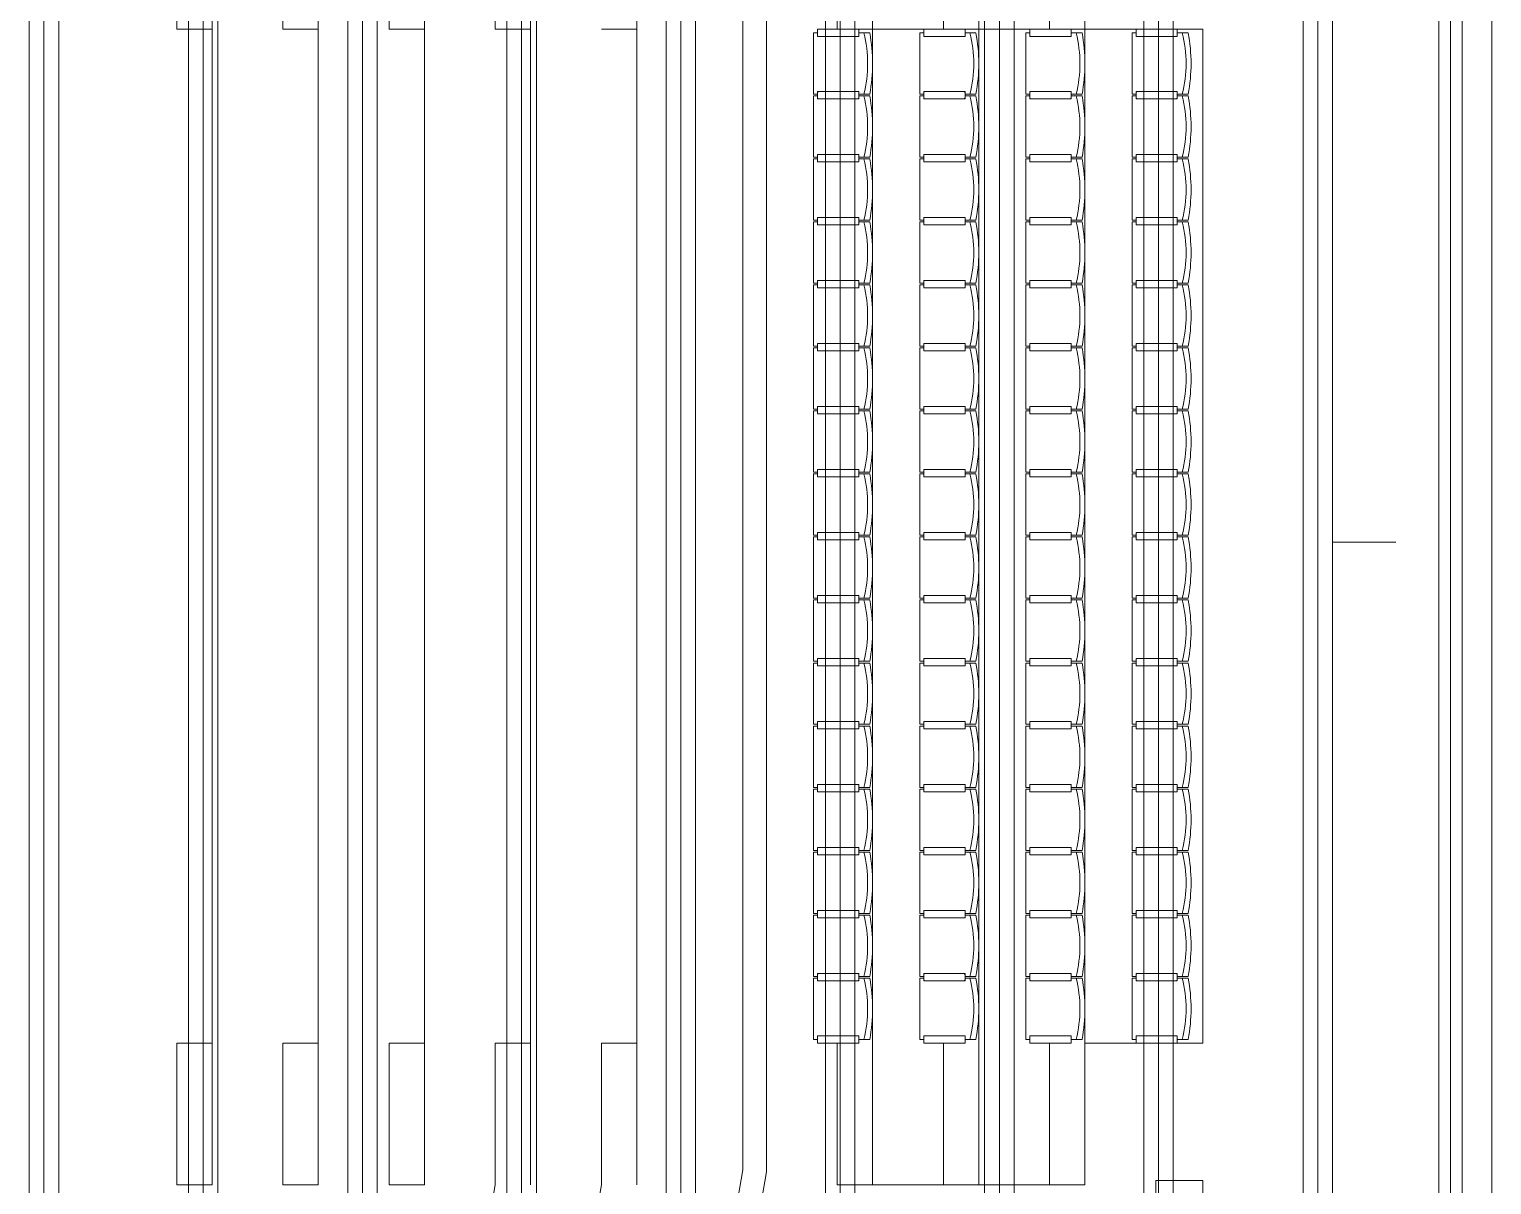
# Model space of a CAD drawing. Header units: millimetres. Extents: x 53635 to 142317, y 101101 to 147193.
# Drawn here: x 85865 to 98265, y 108247 to 118045 of the extents above; entities that cross this region are included whole.
import ezdxf

# ---------------------------------------------------------------- set-up
doc = ezdxf.new("R2010")
doc.units = ezdxf.units.MM
doc.header["$LTSCALE"] = 0.5
doc.header["$MEASUREMENT"] = 0
doc.layers.add('betonfin', color=1, linetype='Continuous', lineweight=0)

msp = doc.modelspace()

# ---------------------------------------------------------------- linework, layer by layer
at = {"layer": 'betonfin'}
for p, q in [((98265.22, 102950.1), (98265.22, 126643.02)), ((98265.22, 102950.1), (98265.22, 126643.02)), ((98015.22, 105350.15), (98015.22, 126243.02)), ((98015.22, 105350.15), (98015.22, 126243.02)), ((97815.22, 105450.15), (97815.22, 123892.99)), ((97915.22, 105350.15), (97915.22, 123992.99)), ((85990.22, 122780.06), (85990.22, 104407.99)), ((87340.22, 122780.06), (87340.22, 104407.99)), ((88690.22, 122780.06), (88690.22, 104407.99)), ((90040.22, 122780.06), (90040.22, 104407.99)), ((91390.22, 122780.06), (91390.22, 104407.99)), ((92740.22, 122780.06), (92740.22, 104407.99)), ((94090.22, 122780.06), (94090.22, 104407.99)), ((95440.22, 122780.06), (95440.22, 104407.99)), ((96790.22, 122780.06), (96790.22, 104407.99)), ((85865.22, 122042.97), (85865.22, 105350.15)), ((86115.22, 122042.97), (86115.22, 105350.15)), ((87215.22, 122042.97), (87215.22, 105350.15)), ((87465.22, 122042.97), (87465.22, 105350.15)), ((88565.22, 122042.97), (88565.22, 105350.15)), ((88815.22, 122042.97), (88815.22, 105350.15)), ((89915.22, 122042.97), (89915.22, 105350.15)), ((90165.22, 122042.97), (90165.22, 105350.15)), ((91265.22, 122042.97), (91265.22, 105350.15)), ((91515.22, 122042.97), (91515.22, 105350.15)), ((92615.22, 122042.97), (92615.22, 105350.15)), ((92865.22, 122042.97), (92865.22, 105350.15)), ((93965.22, 122042.97), (93965.22, 105350.15)), ((94215.22, 122042.97), (94215.22, 105350.15)), ((95315.22, 122042.97), (95315.22, 105350.15)), ((95565.22, 122042.97), (95565.22, 105350.15)), ((96665.22, 122042.97), (96665.22, 105350.15)), ((96915.22, 122042.97), (96915.22, 105350.15)), ((87115.91, 119246.56), (87115.91, 118044.9)), ((87415.91, 119246.56), (87415.91, 108246.56)), ((88015.91, 119246.56), (88015.91, 118044.9)), ((88315.91, 119246.56), (88315.91, 108246.56)), ((88915.91, 119246.56), (88915.91, 118044.9)), ((89215.91, 119246.56), (89215.91, 108246.56)), ((89815.91, 119246.56), (89815.91, 118044.9)), ((90115.91, 119246.56), (90115.91, 108246.56)), ((91015.91, 119246.56), (91015.91, 108246.56)), ((92715.91, 119246.56), (92715.91, 118044.9)), ((93015.91, 119246.56), (93015.91, 108246.56)), ((93615.91, 119246.56), (93615.91, 118044.9)), ((93915.91, 119246.56), (93915.91, 108246.56)), ((94515.91, 119246.56), (94515.91, 118044.9)), ((94815.91, 119246.56), (94815.91, 108246.56)), ((91915.91, 119120.55), (91915.91, 108372.58)), ((92115.91, 119138.04), (92115.91, 108355.08)), ((87115.91, 118044.9), (87415.91, 118044.9)), ((88015.91, 118044.9), (88315.91, 118044.9)), ((88915.91, 118044.9), (89215.91, 118044.9)), ((89815.91, 118044.9), (90115.91, 118044.9)), ((90715.91, 118044.9), (91015.91, 118044.9)), ((92515.91, 117493.7), (92515.91, 118013.7)), ((92515.91, 118013.7), (92549.2, 118013.7)), ((92549.2, 118044.9), (92899.2, 118044.9)), ((92549.2, 117982.5), (92549.2, 118044.9)), ((92899.2, 117982.5), (92549.2, 117982.5)), ((92715.91, 118044.9), (94815.91, 118044.9)), ((92899.2, 118044.9), (92899.2, 117982.5)), ((92899.2, 118013.7), (92991.15, 118013.7)), ((93415.91, 117493.7), (93415.91, 118013.7)), ((93415.91, 118013.7), (93449.2, 118013.7)), ((93449.2, 118044.9), (93799.2, 118044.9)), ((93449.2, 117982.5), (93449.2, 118044.9)), ((93799.2, 117982.5), (93449.2, 117982.5)), ((93799.2, 118044.9), (93799.2, 117982.5)), ((93799.2, 118013.7), (93891.15, 118013.7)), ((94315.91, 117493.7), (94315.91, 118013.7)), ((94315.91, 118013.7), (94349.2, 118013.7)), ((94349.2, 118044.9), (94699.2, 118044.9)), ((94349.2, 117982.5), (94349.2, 118044.9)), ((94699.2, 117982.5), (94349.2, 117982.5)), ((94699.2, 118044.9), (94699.2, 117982.5)), ((94699.2, 118013.7), (94791.15, 118013.7)), ((94815.91, 118044.9), (95815.91, 118044.9)), ((95215.91, 117493.7), (95215.91, 118013.7)), ((95215.91, 118013.7), (95249.2, 118013.7)), ((95249.2, 118044.9), (95599.2, 118044.9)), ((95249.2, 117982.5), (95249.2, 118044.9)), ((95599.2, 117982.5), (95249.2, 117982.5)), ((95599.2, 118044.9), (95599.2, 117982.5)), ((95599.2, 118013.7), (95691.15, 118013.7)), ((95815.91, 118044.9), (95815.91, 109448.22)), ((92549.2, 117493.7), (92515.91, 117493.7)), ((92515.91, 116959.42), (92515.91, 117479.42)), ((92515.91, 117479.42), (92549.2, 117479.42)), ((92549.2, 117517.76), (92899.2, 117517.76)), ((92549.2, 117455.36), (92549.2, 117517.76)), ((92549.2, 117507.36), (92549.2, 117465.76)), ((92899.2, 117455.36), (92549.2, 117455.36)), ((92889.2, 117517.76), (92559.2, 117517.76)), ((92559.2, 117455.36), (92889.2, 117455.36)), ((92899.2, 117517.76), (92899.2, 117455.36)), ((92899.2, 117465.76), (92899.2, 117507.36)), ((92899.2, 117493.7), (92991.15, 117493.7)), ((92899.2, 117479.42), (92991.15, 117479.42)), ((93449.2, 117493.7), (93415.91, 117493.7)), ((93415.91, 116959.42), (93415.91, 117479.42)), ((93415.91, 117479.42), (93449.2, 117479.42)), ((93449.2, 117517.76), (93799.2, 117517.76)), ((93449.2, 117455.36), (93449.2, 117517.76)), ((93449.2, 117507.36), (93449.2, 117465.76)), ((93799.2, 117455.36), (93449.2, 117455.36)), ((93789.2, 117517.76), (93459.2, 117517.76)), ((93459.2, 117455.36), (93789.2, 117455.36)), ((93799.2, 117517.76), (93799.2, 117455.36)), ((93799.2, 117465.76), (93799.2, 117507.36)), ((93799.2, 117493.7), (93891.15, 117493.7)), ((93799.2, 117479.42), (93891.15, 117479.42)), ((94349.2, 117493.7), (94315.91, 117493.7)), ((94315.91, 116959.42), (94315.91, 117479.42)), ((94315.91, 117479.42), (94349.2, 117479.42)), ((94349.2, 117517.76), (94699.2, 117517.76)), ((94349.2, 117455.36), (94349.2, 117517.76)), ((94349.2, 117507.36), (94349.2, 117465.76)), ((94699.2, 117455.36), (94349.2, 117455.36)), ((94689.2, 117517.76), (94359.2, 117517.76)), ((94359.2, 117455.36), (94689.2, 117455.36)), ((94699.2, 117517.76), (94699.2, 117455.36)), ((94699.2, 117465.76), (94699.2, 117507.36)), ((94699.2, 117493.7), (94791.15, 117493.7)), ((94699.2, 117479.42), (94791.15, 117479.42)), ((95249.2, 117493.7), (95215.91, 117493.7)), ((95215.91, 116959.42), (95215.91, 117479.42)), ((95215.91, 117479.42), (95249.2, 117479.42)), ((95249.2, 117517.76), (95599.2, 117517.76)), ((95249.2, 117455.36), (95249.2, 117517.76)), ((95249.2, 117507.36), (95249.2, 117465.76)), ((95599.2, 117455.36), (95249.2, 117455.36)), ((95589.2, 117517.76), (95259.2, 117517.76)), ((95259.2, 117455.36), (95589.2, 117455.36)), ((95599.2, 117517.76), (95599.2, 117455.36)), ((95599.2, 117465.76), (95599.2, 117507.36)), ((95599.2, 117493.7), (95691.15, 117493.7)), ((95599.2, 117479.42), (95691.15, 117479.42)), ((92549.2, 116959.42), (92515.91, 116959.42)), ((92515.91, 116425.13), (92515.91, 116945.13)), ((92515.91, 116945.13), (92549.2, 116945.13)), ((92549.2, 116983.48), (92899.2, 116983.48)), ((92549.2, 116921.08), (92549.2, 116983.48)), ((92899.2, 116983.48), (92899.2, 116921.08)), ((92899.2, 116959.42), (92991.15, 116959.42)), ((92899.2, 116945.13), (92991.15, 116945.13)), ((93449.2, 116959.42), (93415.91, 116959.42)), ((93415.91, 116425.13), (93415.91, 116945.13)), ((93415.91, 116945.13), (93449.2, 116945.13)), ((93449.2, 116983.48), (93799.2, 116983.48)), ((93449.2, 116921.08), (93449.2, 116983.48)), ((93799.2, 116983.48), (93799.2, 116921.08)), ((93799.2, 116959.42), (93891.15, 116959.42)), ((93799.2, 116945.13), (93891.15, 116945.13)), ((94349.2, 116959.42), (94315.91, 116959.42)), ((94315.91, 116425.13), (94315.91, 116945.13)), ((94315.91, 116945.13), (94349.2, 116945.13)), ((94349.2, 116983.48), (94699.2, 116983.48)), ((94349.2, 116921.08), (94349.2, 116983.48)), ((94699.2, 116983.48), (94699.2, 116921.08)), ((94699.2, 116959.42), (94791.15, 116959.42)), ((94699.2, 116945.13), (94791.15, 116945.13)), ((95249.2, 116959.42), (95215.91, 116959.42)), ((95215.91, 116425.13), (95215.91, 116945.13)), ((95215.91, 116945.13), (95249.2, 116945.13)), ((95249.2, 116983.48), (95599.2, 116983.48)), ((95249.2, 116921.08), (95249.2, 116983.48)), ((95599.2, 116983.48), (95599.2, 116921.08)), ((95599.2, 116959.42), (95691.15, 116959.42)), ((95599.2, 116945.13), (95691.15, 116945.13)), ((92899.2, 116921.08), (92549.2, 116921.08)), ((93799.2, 116921.08), (93449.2, 116921.08)), ((94699.2, 116921.08), (94349.2, 116921.08)), ((95599.2, 116921.08), (95249.2, 116921.08)), ((92549.2, 116449.19), (92899.2, 116449.19)), ((92549.2, 116386.79), (92549.2, 116449.19)), ((92899.2, 116449.19), (92899.2, 116386.79)), ((93449.2, 116449.19), (93799.2, 116449.19)), ((93449.2, 116386.79), (93449.2, 116449.19)), ((93799.2, 116449.19), (93799.2, 116386.79)), ((94349.2, 116449.19), (94699.2, 116449.19)), ((94349.2, 116386.79), (94349.2, 116449.19)), ((94699.2, 116449.19), (94699.2, 116386.79)), ((95249.2, 116449.19), (95599.2, 116449.19)), ((95249.2, 116386.79), (95249.2, 116449.19)), ((95599.2, 116449.19), (95599.2, 116386.79)), ((92549.2, 116425.13), (92515.91, 116425.13)), ((92515.91, 115890.85), (92515.91, 116410.85)), ((92515.91, 116410.85), (92549.2, 116410.85)), ((92899.2, 116386.79), (92549.2, 116386.79)), ((92899.2, 116425.13), (92991.15, 116425.13)), ((92899.2, 116410.85), (92991.15, 116410.85)), ((93449.2, 116425.13), (93415.91, 116425.13)), ((93415.91, 115890.85), (93415.91, 116410.85)), ((93415.91, 116410.85), (93449.2, 116410.85)), ((93799.2, 116386.79), (93449.2, 116386.79)), ((93799.2, 116425.13), (93891.15, 116425.13)), ((93799.2, 116410.85), (93891.15, 116410.85)), ((94349.2, 116425.13), (94315.91, 116425.13)), ((94315.91, 115890.85), (94315.91, 116410.85)), ((94315.91, 116410.85), (94349.2, 116410.85)), ((94699.2, 116386.79), (94349.2, 116386.79)), ((94699.2, 116425.13), (94791.15, 116425.13)), ((94699.2, 116410.85), (94791.15, 116410.85)), ((95249.2, 116425.13), (95215.91, 116425.13)), ((95215.91, 115890.85), (95215.91, 116410.85)), ((95215.91, 116410.85), (95249.2, 116410.85)), ((95599.2, 116386.79), (95249.2, 116386.79)), ((95599.2, 116425.13), (95691.15, 116425.13)), ((95599.2, 116410.85), (95691.15, 116410.85)), ((92549.2, 115890.85), (92515.91, 115890.85)), ((92515.91, 115356.56), (92515.91, 115876.56)), ((92515.91, 115876.56), (92549.2, 115876.56)), ((92549.2, 115914.9), (92899.2, 115914.9)), ((92549.2, 115852.5), (92549.2, 115914.9)), ((92899.2, 115852.5), (92549.2, 115852.5)), ((92899.2, 115914.9), (92899.2, 115852.5)), ((92899.2, 115890.85), (92991.15, 115890.85)), ((92899.2, 115876.56), (92991.15, 115876.56)), ((93449.2, 115890.85), (93415.91, 115890.85)), ((93415.91, 115356.56), (93415.91, 115876.56)), ((93415.91, 115876.56), (93449.2, 115876.56)), ((93449.2, 115914.9), (93799.2, 115914.9)), ((93449.2, 115852.5), (93449.2, 115914.9)), ((93799.2, 115852.5), (93449.2, 115852.5)), ((93799.2, 115914.9), (93799.2, 115852.5)), ((93799.2, 115890.85), (93891.15, 115890.85)), ((93799.2, 115876.56), (93891.15, 115876.56)), ((94349.2, 115890.85), (94315.91, 115890.85)), ((94315.91, 115356.56), (94315.91, 115876.56)), ((94315.91, 115876.56), (94349.2, 115876.56)), ((94349.2, 115914.9), (94699.2, 115914.9)), ((94349.2, 115852.5), (94349.2, 115914.9)), ((94699.2, 115852.5), (94349.2, 115852.5)), ((94699.2, 115914.9), (94699.2, 115852.5)), ((94699.2, 115890.85), (94791.15, 115890.85)), ((94699.2, 115876.56), (94791.15, 115876.56)), ((95249.2, 115890.85), (95215.91, 115890.85)), ((95215.91, 115356.56), (95215.91, 115876.56)), ((95215.91, 115876.56), (95249.2, 115876.56)), ((95249.2, 115914.9), (95599.2, 115914.9)), ((95249.2, 115852.5), (95249.2, 115914.9)), ((95599.2, 115852.5), (95249.2, 115852.5)), ((95599.2, 115914.9), (95599.2, 115852.5)), ((95599.2, 115890.85), (95691.15, 115890.85)), ((95599.2, 115876.56), (95691.15, 115876.56)), ((92549.2, 115356.56), (92515.91, 115356.56)), ((92515.91, 114822.28), (92515.91, 115342.28)), ((92515.91, 115342.28), (92549.2, 115342.28)), ((92549.2, 115380.62), (92899.2, 115380.62)), ((92549.2, 115318.22), (92549.2, 115380.62)), ((92899.2, 115380.62), (92899.2, 115318.22)), ((92899.2, 115356.56), (92991.15, 115356.56)), ((92899.2, 115342.28), (92991.15, 115342.28)), ((93449.2, 115356.56), (93415.91, 115356.56)), ((93415.91, 114822.28), (93415.91, 115342.28)), ((93415.91, 115342.28), (93449.2, 115342.28)), ((93449.2, 115380.62), (93799.2, 115380.62)), ((93449.2, 115318.22), (93449.2, 115380.62)), ((93799.2, 115380.62), (93799.2, 115318.22)), ((93799.2, 115356.56), (93891.15, 115356.56)), ((93799.2, 115342.28), (93891.15, 115342.28)), ((94349.2, 115356.56), (94315.91, 115356.56)), ((94315.91, 114822.28), (94315.91, 115342.28)), ((94315.91, 115342.28), (94349.2, 115342.28)), ((94349.2, 115380.62), (94699.2, 115380.62)), ((94349.2, 115318.22), (94349.2, 115380.62)), ((94699.2, 115380.62), (94699.2, 115318.22)), ((94699.2, 115356.56), (94791.15, 115356.56)), ((94699.2, 115342.28), (94791.15, 115342.28)), ((95249.2, 115356.56), (95215.91, 115356.56)), ((95215.91, 114822.28), (95215.91, 115342.28)), ((95215.91, 115342.28), (95249.2, 115342.28)), ((95249.2, 115380.62), (95599.2, 115380.62)), ((95249.2, 115318.22), (95249.2, 115380.62)), ((95599.2, 115380.62), (95599.2, 115318.22)), ((95599.2, 115356.56), (95691.15, 115356.56)), ((95599.2, 115342.28), (95691.15, 115342.28)), ((92899.2, 115318.22), (92549.2, 115318.22)), ((93799.2, 115318.22), (93449.2, 115318.22)), ((94699.2, 115318.22), (94349.2, 115318.22)), ((95599.2, 115318.22), (95249.2, 115318.22)), ((92549.2, 114846.33), (92899.2, 114846.33)), ((92549.2, 114783.93), (92549.2, 114846.33)), ((92899.2, 114846.33), (92899.2, 114783.93)), ((93449.2, 114846.33), (93799.2, 114846.33)), ((93449.2, 114783.93), (93449.2, 114846.33)), ((93799.2, 114846.33), (93799.2, 114783.93)), ((94349.2, 114846.33), (94699.2, 114846.33)), ((94349.2, 114783.93), (94349.2, 114846.33)), ((94699.2, 114846.33), (94699.2, 114783.93)), ((95249.2, 114846.33), (95599.2, 114846.33)), ((95249.2, 114783.93), (95249.2, 114846.33)), ((95599.2, 114846.33), (95599.2, 114783.93)), ((92549.2, 114822.28), (92515.91, 114822.28)), ((92515.91, 114287.99), (92515.91, 114807.99)), ((92515.91, 114807.99), (92549.2, 114807.99)), ((92899.2, 114783.93), (92549.2, 114783.93)), ((92899.2, 114822.28), (92991.15, 114822.28)), ((92899.2, 114807.99), (92991.15, 114807.99)), ((93449.2, 114822.28), (93415.91, 114822.28)), ((93415.91, 114287.99), (93415.91, 114807.99)), ((93415.91, 114807.99), (93449.2, 114807.99)), ((93799.2, 114783.93), (93449.2, 114783.93)), ((93799.2, 114822.28), (93891.15, 114822.28)), ((93799.2, 114807.99), (93891.15, 114807.99)), ((94349.2, 114822.28), (94315.91, 114822.28)), ((94315.91, 114287.99), (94315.91, 114807.99)), ((94315.91, 114807.99), (94349.2, 114807.99)), ((94699.2, 114783.93), (94349.2, 114783.93)), ((94699.2, 114822.28), (94791.15, 114822.28)), ((94699.2, 114807.99), (94791.15, 114807.99)), ((95249.2, 114822.28), (95215.91, 114822.28)), ((95215.91, 114287.99), (95215.91, 114807.99)), ((95215.91, 114807.99), (95249.2, 114807.99)), ((95599.2, 114783.93), (95249.2, 114783.93)), ((95599.2, 114822.28), (95691.15, 114822.28)), ((95599.2, 114807.99), (95691.15, 114807.99)), ((92549.2, 114287.99), (92515.91, 114287.99)), ((92515.91, 113753.7), (92515.91, 114273.7)), ((92515.91, 114273.7), (92549.2, 114273.7)), ((92549.2, 114312.05), (92899.2, 114312.05)), ((92549.2, 114249.65), (92549.2, 114312.05)), ((92899.2, 114249.65), (92549.2, 114249.65)), ((92899.2, 114312.05), (92899.2, 114249.65)), ((92899.2, 114287.99), (92991.15, 114287.99)), ((92899.2, 114273.7), (92991.15, 114273.7)), ((93449.2, 114287.99), (93415.91, 114287.99)), ((93415.91, 113753.7), (93415.91, 114273.7)), ((93415.91, 114273.7), (93449.2, 114273.7)), ((93449.2, 114312.05), (93799.2, 114312.05)), ((93449.2, 114249.65), (93449.2, 114312.05)), ((93799.2, 114249.65), (93449.2, 114249.65)), ((93799.2, 114312.05), (93799.2, 114249.65)), ((93799.2, 114287.99), (93891.15, 114287.99)), ((93799.2, 114273.7), (93891.15, 114273.7)), ((94349.2, 114287.99), (94315.91, 114287.99)), ((94315.91, 113753.7), (94315.91, 114273.7)), ((94315.91, 114273.7), (94349.2, 114273.7)), ((94349.2, 114312.05), (94699.2, 114312.05)), ((94349.2, 114249.65), (94349.2, 114312.05)), ((94699.2, 114249.65), (94349.2, 114249.65)), ((94699.2, 114312.05), (94699.2, 114249.65)), ((94699.2, 114287.99), (94791.15, 114287.99)), ((94699.2, 114273.7), (94791.15, 114273.7)), ((95249.2, 114287.99), (95215.91, 114287.99)), ((95215.91, 113753.7), (95215.91, 114273.7)), ((95215.91, 114273.7), (95249.2, 114273.7)), ((95249.2, 114312.05), (95599.2, 114312.05)), ((95249.2, 114249.65), (95249.2, 114312.05)), ((95599.2, 114249.65), (95249.2, 114249.65)), ((95599.2, 114312.05), (95599.2, 114249.65)), ((95599.2, 114287.99), (95691.15, 114287.99)), ((95599.2, 114273.7), (95691.15, 114273.7)), ((92549.2, 113753.7), (92515.91, 113753.7)), ((92515.91, 113739.42), (92515.91, 113219.42)), ((92549.2, 113739.42), (92515.91, 113739.42)), ((92899.2, 113777.76), (92549.2, 113777.76)), ((92549.2, 113777.76), (92549.2, 113715.36)), ((92549.2, 113777.76), (92899.2, 113777.76)), ((92549.2, 113715.36), (92549.2, 113777.76)), ((92549.2, 113715.36), (92899.2, 113715.36)), ((92899.2, 113715.36), (92549.2, 113715.36)), ((92899.2, 113715.36), (92899.2, 113777.76)), ((92899.2, 113777.76), (92899.2, 113715.36)), ((92899.2, 113753.7), (92991.15, 113753.7)), ((92899.2, 113739.42), (92991.15, 113739.42)), ((93449.2, 113753.7), (93415.91, 113753.7)), ((93415.91, 113739.42), (93415.91, 113219.42)), ((93449.2, 113739.42), (93415.91, 113739.42)), ((93799.2, 113777.76), (93449.2, 113777.76)), ((93449.2, 113777.76), (93449.2, 113715.36)), ((93449.2, 113777.76), (93799.2, 113777.76)), ((93449.2, 113715.36), (93449.2, 113777.76)), ((93449.2, 113715.36), (93799.2, 113715.36)), ((93799.2, 113715.36), (93449.2, 113715.36)), ((93799.2, 113715.36), (93799.2, 113777.76)), ((93799.2, 113777.76), (93799.2, 113715.36)), ((93799.2, 113753.7), (93891.15, 113753.7)), ((93799.2, 113739.42), (93891.15, 113739.42)), ((94349.2, 113753.7), (94315.91, 113753.7)), ((94315.91, 113739.42), (94315.91, 113219.42)), ((94349.2, 113739.42), (94315.91, 113739.42)), ((94699.2, 113777.76), (94349.2, 113777.76)), ((94349.2, 113777.76), (94349.2, 113715.36)), ((94349.2, 113777.76), (94699.2, 113777.76)), ((94349.2, 113715.36), (94349.2, 113777.76)), ((94349.2, 113715.36), (94699.2, 113715.36)), ((94699.2, 113715.36), (94349.2, 113715.36)), ((94699.2, 113715.36), (94699.2, 113777.76)), ((94699.2, 113777.76), (94699.2, 113715.36)), ((94699.2, 113753.7), (94791.15, 113753.7)), ((94699.2, 113739.42), (94791.15, 113739.42)), ((95249.2, 113753.7), (95215.91, 113753.7)), ((95215.91, 113739.42), (95215.91, 113219.42)), ((95249.2, 113739.42), (95215.91, 113739.42)), ((95599.2, 113777.76), (95249.2, 113777.76)), ((95249.2, 113777.76), (95249.2, 113715.36)), ((95249.2, 113777.76), (95599.2, 113777.76)), ((95249.2, 113715.36), (95249.2, 113777.76)), ((95249.2, 113715.36), (95599.2, 113715.36)), ((95599.2, 113715.36), (95249.2, 113715.36)), ((95599.2, 113715.36), (95599.2, 113777.76)), ((95599.2, 113777.76), (95599.2, 113715.36)), ((95599.2, 113753.7), (95691.15, 113753.7)), ((95599.2, 113739.42), (95691.15, 113739.42)), ((96915.22, 113696.56), (97452.41, 113696.56)), ((92515.91, 113219.42), (92549.2, 113219.42)), ((92899.2, 113243.48), (92549.2, 113243.48)), ((92549.2, 113243.48), (92549.2, 113181.08)), ((92899.2, 113181.08), (92899.2, 113243.48)), ((92899.2, 113219.42), (92991.15, 113219.42)), ((93415.91, 113219.42), (93449.2, 113219.42)), ((93799.2, 113243.48), (93449.2, 113243.48)), ((93449.2, 113243.48), (93449.2, 113181.08)), ((93799.2, 113181.08), (93799.2, 113243.48)), ((93799.2, 113219.42), (93891.15, 113219.42)), ((94315.91, 113219.42), (94349.2, 113219.42)), ((94699.2, 113243.48), (94349.2, 113243.48)), ((94349.2, 113243.48), (94349.2, 113181.08)), ((94699.2, 113181.08), (94699.2, 113243.48)), ((94699.2, 113219.42), (94791.15, 113219.42)), ((95215.91, 113219.42), (95249.2, 113219.42)), ((95599.2, 113243.48), (95249.2, 113243.48)), ((95249.2, 113243.48), (95249.2, 113181.08)), ((95599.2, 113181.08), (95599.2, 113243.48)), ((95599.2, 113219.42), (95691.15, 113219.42)), ((92515.91, 113205.13), (92515.91, 112685.13)), ((92549.2, 113205.13), (92515.91, 113205.13)), ((92549.2, 113181.08), (92899.2, 113181.08)), ((92899.2, 113205.13), (92991.15, 113205.13)), ((93415.91, 113205.13), (93415.91, 112685.13)), ((93449.2, 113205.13), (93415.91, 113205.13)), ((93449.2, 113181.08), (93799.2, 113181.08)), ((93799.2, 113205.13), (93891.15, 113205.13)), ((94315.91, 113205.13), (94315.91, 112685.13)), ((94349.2, 113205.13), (94315.91, 113205.13)), ((94349.2, 113181.08), (94699.2, 113181.08)), ((94699.2, 113205.13), (94791.15, 113205.13)), ((95215.91, 113205.13), (95215.91, 112685.13)), ((95249.2, 113205.13), (95215.91, 113205.13)), ((95249.2, 113181.08), (95599.2, 113181.08)), ((95599.2, 113205.13), (95691.15, 113205.13)), ((92515.91, 112685.13), (92549.2, 112685.13)), ((92515.91, 112670.85), (92515.91, 112150.85)), ((92549.2, 112670.85), (92515.91, 112670.85)), ((92899.2, 112709.19), (92549.2, 112709.19)), ((92549.2, 112709.19), (92549.2, 112646.79)), ((92549.2, 112646.79), (92899.2, 112646.79)), ((92899.2, 112646.79), (92899.2, 112709.19)), ((92899.2, 112685.13), (92991.15, 112685.13)), ((92899.2, 112670.85), (92991.15, 112670.85)), ((93415.91, 112685.13), (93449.2, 112685.13)), ((93415.91, 112670.85), (93415.91, 112150.85)), ((93449.2, 112670.85), (93415.91, 112670.85)), ((93799.2, 112709.19), (93449.2, 112709.19)), ((93449.2, 112709.19), (93449.2, 112646.79)), ((93449.2, 112646.79), (93799.2, 112646.79)), ((93799.2, 112646.79), (93799.2, 112709.19)), ((93799.2, 112685.13), (93891.15, 112685.13)), ((93799.2, 112670.85), (93891.15, 112670.85)), ((94315.91, 112685.13), (94349.2, 112685.13)), ((94315.91, 112670.85), (94315.91, 112150.85)), ((94349.2, 112670.85), (94315.91, 112670.85)), ((94699.2, 112709.19), (94349.2, 112709.19)), ((94349.2, 112709.19), (94349.2, 112646.79)), ((94349.2, 112646.79), (94699.2, 112646.79)), ((94699.2, 112646.79), (94699.2, 112709.19)), ((94699.2, 112685.13), (94791.15, 112685.13)), ((94699.2, 112670.85), (94791.15, 112670.85)), ((95215.91, 112685.13), (95249.2, 112685.13)), ((95215.91, 112670.85), (95215.91, 112150.85)), ((95249.2, 112670.85), (95215.91, 112670.85)), ((95599.2, 112709.19), (95249.2, 112709.19)), ((95249.2, 112709.19), (95249.2, 112646.79)), ((95249.2, 112646.79), (95599.2, 112646.79)), ((95599.2, 112646.79), (95599.2, 112709.19)), ((95599.2, 112685.13), (95691.15, 112685.13)), ((95599.2, 112670.85), (95691.15, 112670.85)), ((92515.91, 112150.85), (92549.2, 112150.85)), ((92515.91, 112136.56), (92515.91, 111616.56)), ((92549.2, 112136.56), (92515.91, 112136.56)), ((92899.2, 112174.9), (92549.2, 112174.9)), ((92549.2, 112174.9), (92549.2, 112112.5)), ((92549.2, 112112.5), (92899.2, 112112.5)), ((92899.2, 112112.5), (92899.2, 112174.9)), ((92899.2, 112150.85), (92991.15, 112150.85)), ((92899.2, 112136.56), (92991.15, 112136.56)), ((93415.91, 112150.85), (93449.2, 112150.85)), ((93415.91, 112136.56), (93415.91, 111616.56)), ((93449.2, 112136.56), (93415.91, 112136.56)), ((93799.2, 112174.9), (93449.2, 112174.9)), ((93449.2, 112174.9), (93449.2, 112112.5)), ((93449.2, 112112.5), (93799.2, 112112.5)), ((93799.2, 112112.5), (93799.2, 112174.9)), ((93799.2, 112150.85), (93891.15, 112150.85)), ((93799.2, 112136.56), (93891.15, 112136.56)), ((94315.91, 112150.85), (94349.2, 112150.85)), ((94315.91, 112136.56), (94315.91, 111616.56)), ((94349.2, 112136.56), (94315.91, 112136.56)), ((94699.2, 112174.9), (94349.2, 112174.9)), ((94349.2, 112174.9), (94349.2, 112112.5)), ((94349.2, 112112.5), (94699.2, 112112.5)), ((94699.2, 112112.5), (94699.2, 112174.9)), ((94699.2, 112150.85), (94791.15, 112150.85)), ((94699.2, 112136.56), (94791.15, 112136.56)), ((95215.91, 112150.85), (95249.2, 112150.85)), ((95215.91, 112136.56), (95215.91, 111616.56)), ((95249.2, 112136.56), (95215.91, 112136.56)), ((95599.2, 112174.9), (95249.2, 112174.9)), ((95249.2, 112174.9), (95249.2, 112112.5)), ((95249.2, 112112.5), (95599.2, 112112.5)), ((95599.2, 112112.5), (95599.2, 112174.9)), ((95599.2, 112150.85), (95691.15, 112150.85)), ((95599.2, 112136.56), (95691.15, 112136.56)), ((92515.91, 111616.56), (92549.2, 111616.56)), ((92515.91, 111602.28), (92515.91, 111082.28)), ((92549.2, 111602.28), (92515.91, 111602.28)), ((92899.2, 111640.62), (92549.2, 111640.62)), ((92549.2, 111640.62), (92549.2, 111578.22)), ((92899.2, 111578.22), (92899.2, 111640.62)), ((92899.2, 111616.56), (92991.15, 111616.56)), ((92899.2, 111602.28), (92991.15, 111602.28)), ((93415.91, 111616.56), (93449.2, 111616.56)), ((93415.91, 111602.28), (93415.91, 111082.28)), ((93449.2, 111602.28), (93415.91, 111602.28)), ((93799.2, 111640.62), (93449.2, 111640.62)), ((93449.2, 111640.62), (93449.2, 111578.22)), ((93799.2, 111578.22), (93799.2, 111640.62)), ((93799.2, 111616.56), (93891.15, 111616.56)), ((93799.2, 111602.28), (93891.15, 111602.28)), ((94315.91, 111616.56), (94349.2, 111616.56)), ((94315.91, 111602.28), (94315.91, 111082.28)), ((94349.2, 111602.28), (94315.91, 111602.28)), ((94699.2, 111640.62), (94349.2, 111640.62)), ((94349.2, 111640.62), (94349.2, 111578.22)), ((94699.2, 111578.22), (94699.2, 111640.62)), ((94699.2, 111616.56), (94791.15, 111616.56)), ((94699.2, 111602.28), (94791.15, 111602.28)), ((95215.91, 111616.56), (95249.2, 111616.56)), ((95215.91, 111602.28), (95215.91, 111082.28)), ((95249.2, 111602.28), (95215.91, 111602.28)), ((95599.2, 111640.62), (95249.2, 111640.62)), ((95249.2, 111640.62), (95249.2, 111578.22)), ((95599.2, 111578.22), (95599.2, 111640.62)), ((95599.2, 111616.56), (95691.15, 111616.56)), ((95599.2, 111602.28), (95691.15, 111602.28)), ((92549.2, 111578.22), (92899.2, 111578.22)), ((93449.2, 111578.22), (93799.2, 111578.22)), ((94349.2, 111578.22), (94699.2, 111578.22)), ((95249.2, 111578.22), (95599.2, 111578.22)), ((92899.2, 111106.33), (92549.2, 111106.33)), ((92549.2, 111106.33), (92549.2, 111043.93)), ((92899.2, 111043.93), (92899.2, 111106.33)), ((93799.2, 111106.33), (93449.2, 111106.33)), ((93449.2, 111106.33), (93449.2, 111043.93)), ((93799.2, 111043.93), (93799.2, 111106.33)), ((94699.2, 111106.33), (94349.2, 111106.33)), ((94349.2, 111106.33), (94349.2, 111043.93)), ((94699.2, 111043.93), (94699.2, 111106.33)), ((95599.2, 111106.33), (95249.2, 111106.33)), ((95249.2, 111106.33), (95249.2, 111043.93)), ((95599.2, 111043.93), (95599.2, 111106.33)), ((92515.91, 111082.28), (92549.2, 111082.28)), ((92515.91, 111067.99), (92515.91, 110547.99)), ((92549.2, 111067.99), (92515.91, 111067.99)), ((92549.2, 111043.93), (92899.2, 111043.93)), ((92899.2, 111082.28), (92991.15, 111082.28)), ((92899.2, 111067.99), (92991.15, 111067.99)), ((93415.91, 111082.28), (93449.2, 111082.28)), ((93415.91, 111067.99), (93415.91, 110547.99)), ((93449.2, 111067.99), (93415.91, 111067.99)), ((93449.2, 111043.93), (93799.2, 111043.93)), ((93799.2, 111082.28), (93891.15, 111082.28)), ((93799.2, 111067.99), (93891.15, 111067.99)), ((94315.91, 111082.28), (94349.2, 111082.28)), ((94315.91, 111067.99), (94315.91, 110547.99)), ((94349.2, 111067.99), (94315.91, 111067.99)), ((94349.2, 111043.93), (94699.2, 111043.93)), ((94699.2, 111082.28), (94791.15, 111082.28)), ((94699.2, 111067.99), (94791.15, 111067.99)), ((95215.91, 111082.28), (95249.2, 111082.28)), ((95215.91, 111067.99), (95215.91, 110547.99)), ((95249.2, 111067.99), (95215.91, 111067.99)), ((95249.2, 111043.93), (95599.2, 111043.93)), ((95599.2, 111082.28), (95691.15, 111082.28)), ((95599.2, 111067.99), (95691.15, 111067.99)), ((92515.91, 110547.99), (92549.2, 110547.99)), ((92515.91, 110533.7), (92515.91, 110013.7)), ((92549.2, 110533.7), (92515.91, 110533.7)), ((92899.2, 110572.05), (92549.2, 110572.05)), ((92549.2, 110572.05), (92549.2, 110509.65)), ((92549.2, 110509.65), (92899.2, 110509.65)), ((92899.2, 110509.65), (92899.2, 110572.05)), ((92899.2, 110547.99), (92991.15, 110547.99)), ((92899.2, 110533.7), (92991.15, 110533.7)), ((93415.91, 110547.99), (93449.2, 110547.99)), ((93415.91, 110533.7), (93415.91, 110013.7)), ((93449.2, 110533.7), (93415.91, 110533.7)), ((93799.2, 110572.05), (93449.2, 110572.05)), ((93449.2, 110572.05), (93449.2, 110509.65)), ((93449.2, 110509.65), (93799.2, 110509.65)), ((93799.2, 110509.65), (93799.2, 110572.05)), ((93799.2, 110547.99), (93891.15, 110547.99)), ((93799.2, 110533.7), (93891.15, 110533.7)), ((94315.91, 110547.99), (94349.2, 110547.99)), ((94315.91, 110533.7), (94315.91, 110013.7)), ((94349.2, 110533.7), (94315.91, 110533.7)), ((94699.2, 110572.05), (94349.2, 110572.05)), ((94349.2, 110572.05), (94349.2, 110509.65)), ((94349.2, 110509.65), (94699.2, 110509.65)), ((94699.2, 110509.65), (94699.2, 110572.05)), ((94699.2, 110547.99), (94791.15, 110547.99)), ((94699.2, 110533.7), (94791.15, 110533.7)), ((95215.91, 110547.99), (95249.2, 110547.99)), ((95215.91, 110533.7), (95215.91, 110013.7)), ((95249.2, 110533.7), (95215.91, 110533.7)), ((95599.2, 110572.05), (95249.2, 110572.05)), ((95249.2, 110572.05), (95249.2, 110509.65)), ((95249.2, 110509.65), (95599.2, 110509.65)), ((95599.2, 110509.65), (95599.2, 110572.05)), ((95599.2, 110547.99), (95691.15, 110547.99)), ((95599.2, 110533.7), (95691.15, 110533.7)), ((92515.91, 110013.7), (92549.2, 110013.7)), ((92515.91, 109999.42), (92515.91, 109479.42)), ((92549.2, 109999.42), (92515.91, 109999.42)), ((92899.2, 110037.76), (92549.2, 110037.76)), ((92549.2, 110037.76), (92549.2, 109975.36)), ((92549.2, 109985.76), (92549.2, 110027.36)), ((92559.2, 110037.76), (92889.2, 110037.76)), ((92899.2, 109975.36), (92899.2, 110037.76)), ((92899.2, 110027.36), (92899.2, 109985.76)), ((92899.2, 110013.7), (92991.15, 110013.7)), ((92899.2, 109999.42), (92991.15, 109999.42)), ((93415.91, 110013.7), (93449.2, 110013.7)), ((93415.91, 109999.42), (93415.91, 109479.42)), ((93449.2, 109999.42), (93415.91, 109999.42)), ((93799.2, 110037.76), (93449.2, 110037.76)), ((93449.2, 110037.76), (93449.2, 109975.36)), ((93449.2, 109985.76), (93449.2, 110027.36)), ((93459.2, 110037.76), (93789.2, 110037.76)), ((93799.2, 109975.36), (93799.2, 110037.76)), ((93799.2, 110027.36), (93799.2, 109985.76)), ((93799.2, 110013.7), (93891.15, 110013.7)), ((93799.2, 109999.42), (93891.15, 109999.42)), ((94315.91, 110013.7), (94349.2, 110013.7)), ((94315.91, 109999.42), (94315.91, 109479.42)), ((94349.2, 109999.42), (94315.91, 109999.42)), ((94699.2, 110037.76), (94349.2, 110037.76)), ((94349.2, 110037.76), (94349.2, 109975.36)), ((94349.2, 109985.76), (94349.2, 110027.36)), ((94359.2, 110037.76), (94689.2, 110037.76)), ((94699.2, 109975.36), (94699.2, 110037.76)), ((94699.2, 110027.36), (94699.2, 109985.76)), ((94699.2, 110013.7), (94791.15, 110013.7)), ((94699.2, 109999.42), (94791.15, 109999.42)), ((95215.91, 110013.7), (95249.2, 110013.7)), ((95215.91, 109999.42), (95215.91, 109479.42)), ((95249.2, 109999.42), (95215.91, 109999.42)), ((95599.2, 110037.76), (95249.2, 110037.76)), ((95249.2, 110037.76), (95249.2, 109975.36)), ((95249.2, 109985.76), (95249.2, 110027.36)), ((95259.2, 110037.76), (95589.2, 110037.76)), ((95599.2, 109975.36), (95599.2, 110037.76)), ((95599.2, 110027.36), (95599.2, 109985.76)), ((95599.2, 110013.7), (95691.15, 110013.7)), ((95599.2, 109999.42), (95691.15, 109999.42)), ((92549.2, 109975.36), (92899.2, 109975.36)), ((92889.2, 109975.36), (92559.2, 109975.36)), ((93449.2, 109975.36), (93799.2, 109975.36)), ((93789.2, 109975.36), (93459.2, 109975.36)), ((94349.2, 109975.36), (94699.2, 109975.36)), ((94689.2, 109975.36), (94359.2, 109975.36)), ((95249.2, 109975.36), (95599.2, 109975.36)), ((95589.2, 109975.36), (95259.2, 109975.36)), ((92899.2, 109510.62), (92549.2, 109510.62)), ((92549.2, 109510.62), (92549.2, 109448.22)), ((92899.2, 109448.22), (92899.2, 109510.62)), ((93799.2, 109510.62), (93449.2, 109510.62)), ((93449.2, 109510.62), (93449.2, 109448.22)), ((93799.2, 109448.22), (93799.2, 109510.62)), ((94699.2, 109510.62), (94349.2, 109510.62)), ((94349.2, 109510.62), (94349.2, 109448.22)), ((94699.2, 109448.22), (94699.2, 109510.62)), ((95599.2, 109510.62), (95249.2, 109510.62)), ((95249.2, 109510.62), (95249.2, 109448.22)), ((95599.2, 109448.22), (95599.2, 109510.62)), ((87115.91, 109448.22), (87415.91, 109448.22)), ((87115.91, 108246.56), (87115.91, 109448.22)), ((88015.91, 109448.22), (88315.91, 109448.22)), ((88015.91, 108246.56), (88015.91, 109448.22)), ((88915.91, 109448.22), (89215.91, 109448.22)), ((88915.91, 108246.56), (88915.91, 109448.22)), ((89815.91, 109448.22), (90115.91, 109448.22)), ((89815.91, 108246.56), (89815.91, 109448.22)), ((90715.91, 109448.22), (91015.91, 109448.22)), ((90715.91, 108246.56), (90715.91, 109448.22)), ((92515.91, 109479.42), (92549.2, 109479.42)), ((92549.2, 109448.22), (92899.2, 109448.22)), ((92715.91, 108246.56), (92715.91, 109448.22)), ((92899.2, 109479.42), (92991.15, 109479.42)), ((93415.91, 109479.42), (93449.2, 109479.42)), ((93449.2, 109448.22), (93799.2, 109448.22)), ((93615.91, 108246.56), (93615.91, 109448.22)), ((93799.2, 109479.42), (93891.15, 109479.42)), ((94315.91, 109479.42), (94349.2, 109479.42)), ((94349.2, 109448.22), (94699.2, 109448.22)), ((94515.91, 108246.56), (94515.91, 109448.22)), ((94699.2, 109479.42), (94791.15, 109479.42)), ((94815.91, 109448.22), (95815.91, 109448.22)), ((95215.91, 109479.42), (95249.2, 109479.42)), ((95249.2, 109448.22), (95599.2, 109448.22)), ((95599.2, 109479.42), (95691.15, 109479.42)), ((91400.61, 105450.15), (91915.91, 108372.58)), ((91603.69, 105450.15), (92115.91, 108355.08)), ((95416.03, 108282.22), (95816.03, 108282.22)), ((95416.03, 107882.22), (95416.03, 108282.22)), ((95816.03, 108282.22), (95816.03, 107882.22)), ((87115.91, 108246.56), (87415.91, 108246.56)), ((88015.91, 108246.56), (88315.91, 108246.56)), ((88915.91, 108246.56), (89215.91, 108246.56)), ((89718.2, 107692.4), (89815.91, 108246.56)), ((90525.82, 107168.49), (90715.91, 108246.56)), ((92715.91, 108246.56), (94815.91, 108246.56))]:
    msp.add_line(p, q, dxfattribs=at)
for centre, major_axis, start_param, end_param in [((91991.15, 117753.7), (0, -1021.64), 1.31347261, 1.82812004), ((91741.15, 117753.7), (0, -1325.75), 1.37340077, 1.76819189), ((92891.15, 117753.7), (0, -1021.64), 1.31347261, 1.82812004), ((92641.15, 117753.7), (0, -1325.75), 1.37340077, 1.76819189), ((93791.15, 117753.7), (0, -1021.64), 1.31347261, 1.82812004), ((93541.15, 117753.7), (0, -1325.75), 1.37340077, 1.76819189), ((94691.15, 117753.7), (0, -1021.64), 1.31347261, 1.82812004), ((94441.15, 117753.7), (0, -1325.75), 1.37340077, 1.76819189), ((92559.2, 117507.36), (0, -10.4), 3.14159265, 4.71238898), ((92559.2, 117465.76), (0, -10.4), 4.71238898, 6.28318531), ((92889.2, 117507.36), (0, -10.4), 1.57079633, 3.14159265), ((92889.2, 117465.76), (0, -10.4), 0, 1.57079633), ((91991.15, 117219.42), (0, -1021.64), 1.31347261, 1.82812004), ((91741.15, 117219.42), (0, -1325.75), 1.37340077, 1.76819189), ((93459.2, 117507.36), (0, -10.4), 3.14159265, 4.71238898), ((93459.2, 117465.76), (0, -10.4), 4.71238898, 6.28318531), ((93789.2, 117507.36), (0, -10.4), 1.57079633, 3.14159265), ((93789.2, 117465.76), (0, -10.4), 0, 1.57079633), ((92891.15, 117219.42), (0, -1021.64), 1.31347261, 1.82812004), ((92641.15, 117219.42), (0, -1325.75), 1.37340077, 1.76819189), ((94359.2, 117507.36), (0, -10.4), 3.14159265, 4.71238898), ((94359.2, 117465.76), (0, -10.4), 4.71238898, 6.28318531), ((94689.2, 117507.36), (0, -10.4), 1.57079633, 3.14159265), ((94689.2, 117465.76), (0, -10.4), 0, 1.57079633), ((93791.15, 117219.42), (0, -1021.64), 1.31347261, 1.82812004), ((93541.15, 117219.42), (0, -1325.75), 1.37340077, 1.76819189), ((95259.2, 117507.36), (0, -10.4), 3.14159265, 4.71238898), ((95259.2, 117465.76), (0, -10.4), 4.71238898, 6.28318531), ((95589.2, 117507.36), (0, -10.4), 1.57079633, 3.14159265), ((95589.2, 117465.76), (0, -10.4), 0, 1.57079633), ((94691.15, 117219.42), (0, -1021.64), 1.31347261, 1.82812004), ((94441.15, 117219.42), (0, -1325.75), 1.37340077, 1.76819189), ((91991.15, 116685.13), (0, -1021.64), 1.31347261, 1.82812004), ((91741.15, 116685.13), (0, -1325.75), 1.37340077, 1.76819189), ((92891.15, 116685.13), (0, -1021.64), 1.31347261, 1.82812004), ((92641.15, 116685.13), (0, -1325.75), 1.37340077, 1.76819189), ((93791.15, 116685.13), (0, -1021.64), 1.31347261, 1.82812004), ((93541.15, 116685.13), (0, -1325.75), 1.37340077, 1.76819189), ((94691.15, 116685.13), (0, -1021.64), 1.31347261, 1.82812004), ((94441.15, 116685.13), (0, -1325.75), 1.37340077, 1.76819189), ((91991.15, 116150.85), (0, -1021.64), 1.31347261, 1.82812004), ((91741.15, 116150.85), (0, -1325.75), 1.37340077, 1.76819189), ((92891.15, 116150.85), (0, -1021.64), 1.31347261, 1.82812004), ((92641.15, 116150.85), (0, -1325.75), 1.37340077, 1.76819189), ((93791.15, 116150.85), (0, -1021.64), 1.31347261, 1.82812004), ((93541.15, 116150.85), (0, -1325.75), 1.37340077, 1.76819189), ((94691.15, 116150.85), (0, -1021.64), 1.31347261, 1.82812004), ((94441.15, 116150.85), (0, -1325.75), 1.37340077, 1.76819189), ((91991.15, 115616.56), (0, -1021.64), 1.31347261, 1.82812004), ((91741.15, 115616.56), (0, -1325.75), 1.37340077, 1.76819189), ((92891.15, 115616.56), (0, -1021.64), 1.31347261, 1.82812004), ((92641.15, 115616.56), (0, -1325.75), 1.37340077, 1.76819189), ((93791.15, 115616.56), (0, -1021.64), 1.31347261, 1.82812004), ((93541.15, 115616.56), (0, -1325.75), 1.37340077, 1.76819189), ((94691.15, 115616.56), (0, -1021.64), 1.31347261, 1.82812004), ((94441.15, 115616.56), (0, -1325.75), 1.37340077, 1.76819189), ((91991.15, 115082.28), (0, -1021.64), 1.31347261, 1.82812004), ((91741.15, 115082.28), (0, -1325.75), 1.37340077, 1.76819189), ((92891.15, 115082.28), (0, -1021.64), 1.31347261, 1.82812004), ((92641.15, 115082.28), (0, -1325.75), 1.37340077, 1.76819189), ((93791.15, 115082.28), (0, -1021.64), 1.31347261, 1.82812004), ((93541.15, 115082.28), (0, -1325.75), 1.37340077, 1.76819189), ((94691.15, 115082.28), (0, -1021.64), 1.31347261, 1.82812004), ((94441.15, 115082.28), (0, -1325.75), 1.37340077, 1.76819189), ((91991.15, 114547.99), (0, -1021.64), 1.31347261, 1.82812004), ((91741.15, 114547.99), (0, -1325.75), 1.37340077, 1.76819189), ((92891.15, 114547.99), (0, -1021.64), 1.31347261, 1.82812004), ((92641.15, 114547.99), (0, -1325.75), 1.37340077, 1.76819189), ((93791.15, 114547.99), (0, -1021.64), 1.31347261, 1.82812004), ((93541.15, 114547.99), (0, -1325.75), 1.37340077, 1.76819189), ((94691.15, 114547.99), (0, -1021.64), 1.31347261, 1.82812004), ((94441.15, 114547.99), (0, -1325.75), 1.37340077, 1.76819189), ((91991.15, 114013.7), (0, -1021.64), 1.31347261, 1.82812004), ((91741.15, 114013.7), (0, -1325.75), 1.37340077, 1.76819189), ((92891.15, 114013.7), (0, -1021.64), 1.31347261, 1.82812004), ((92641.15, 114013.7), (0, -1325.75), 1.37340077, 1.76819189), ((93791.15, 114013.7), (0, -1021.64), 1.31347261, 1.82812004), ((93541.15, 114013.7), (0, -1325.75), 1.37340077, 1.76819189), ((94691.15, 114013.7), (0, -1021.64), 1.31347261, 1.82812004), ((94441.15, 114013.7), (0, -1325.75), 1.37340077, 1.76819189), ((91991.15, 113479.42), (0, -1021.64), 1.31347261, 1.82812004), ((91741.15, 113479.42), (0, -1325.75), 1.37340077, 1.76819189), ((92891.15, 113479.42), (0, -1021.64), 1.31347261, 1.82812004), ((92641.15, 113479.42), (0, -1325.75), 1.37340077, 1.76819189), ((93791.15, 113479.42), (0, -1021.64), 1.31347261, 1.82812004), ((93541.15, 113479.42), (0, -1325.75), 1.37340077, 1.76819189), ((94691.15, 113479.42), (0, -1021.64), 1.31347261, 1.82812004), ((94441.15, 113479.42), (0, -1325.75), 1.37340077, 1.76819189), ((91991.15, 112945.13), (0, -1021.64), 1.31347261, 1.82812004), ((91741.15, 112945.13), (0, -1325.75), 1.37340077, 1.76819189), ((92891.15, 112945.13), (0, -1021.64), 1.31347261, 1.82812004), ((92641.15, 112945.13), (0, -1325.75), 1.37340077, 1.76819189), ((93791.15, 112945.13), (0, -1021.64), 1.31347261, 1.82812004), ((93541.15, 112945.13), (0, -1325.75), 1.37340077, 1.76819189), ((94691.15, 112945.13), (0, -1021.64), 1.31347261, 1.82812004), ((94441.15, 112945.13), (0, -1325.75), 1.37340077, 1.76819189), ((91991.15, 112410.85), (0, -1021.64), 1.31347261, 1.82812004), ((91741.15, 112410.85), (0, -1325.75), 1.37340077, 1.76819189), ((92891.15, 112410.85), (0, -1021.64), 1.31347261, 1.82812004), ((92641.15, 112410.85), (0, -1325.75), 1.37340077, 1.76819189), ((93791.15, 112410.85), (0, -1021.64), 1.31347261, 1.82812004), ((93541.15, 112410.85), (0, -1325.75), 1.37340077, 1.76819189), ((94691.15, 112410.85), (0, -1021.64), 1.31347261, 1.82812004), ((94441.15, 112410.85), (0, -1325.75), 1.37340077, 1.76819189), ((91991.15, 111876.56), (0, -1021.64), 1.31347261, 1.82812004), ((91741.15, 111876.56), (0, -1325.75), 1.37340077, 1.76819189), ((92891.15, 111876.56), (0, -1021.64), 1.31347261, 1.82812004), ((92641.15, 111876.56), (0, -1325.75), 1.37340077, 1.76819189), ((93791.15, 111876.56), (0, -1021.64), 1.31347261, 1.82812004), ((93541.15, 111876.56), (0, -1325.75), 1.37340077, 1.76819189), ((94691.15, 111876.56), (0, -1021.64), 1.31347261, 1.82812004), ((94441.15, 111876.56), (0, -1325.75), 1.37340077, 1.76819189), ((91991.15, 111342.28), (0, -1021.64), 1.31347261, 1.82812004), ((91741.15, 111342.28), (0, -1325.75), 1.37340077, 1.76819189), ((92891.15, 111342.28), (0, -1021.64), 1.31347261, 1.82812004), ((92641.15, 111342.28), (0, -1325.75), 1.37340077, 1.76819189), ((93791.15, 111342.28), (0, -1021.64), 1.31347261, 1.82812004), ((93541.15, 111342.28), (0, -1325.75), 1.37340077, 1.76819189), ((94691.15, 111342.28), (0, -1021.64), 1.31347261, 1.82812004), ((94441.15, 111342.28), (0, -1325.75), 1.37340077, 1.76819189), ((91991.15, 110807.99), (0, -1021.64), 1.31347261, 1.82812004), ((91741.15, 110807.99), (0, -1325.75), 1.37340077, 1.76819189), ((92891.15, 110807.99), (0, -1021.64), 1.31347261, 1.82812004), ((92641.15, 110807.99), (0, -1325.75), 1.37340077, 1.76819189), ((93791.15, 110807.99), (0, -1021.64), 1.31347261, 1.82812004), ((93541.15, 110807.99), (0, -1325.75), 1.37340077, 1.76819189), ((94691.15, 110807.99), (0, -1021.64), 1.31347261, 1.82812004), ((94441.15, 110807.99), (0, -1325.75), 1.37340077, 1.76819189), ((91991.15, 110273.7), (0, -1021.64), 1.31347261, 1.82812004), ((91741.15, 110273.7), (0, -1325.75), 1.37340077, 1.76819189), ((92891.15, 110273.7), (0, -1021.64), 1.31347261, 1.82812004), ((92641.15, 110273.7), (0, -1325.75), 1.37340077, 1.76819189), ((93791.15, 110273.7), (0, -1021.64), 1.31347261, 1.82812004), ((93541.15, 110273.7), (0, -1325.75), 1.37340077, 1.76819189), ((94691.15, 110273.7), (0, -1021.64), 1.31347261, 1.82812004), ((94441.15, 110273.7), (0, -1325.75), 1.37340077, 1.76819189), ((92559.2, 110027.36), (0, -10.4), 3.14159265, 4.71238898), ((92889.2, 110027.36), (0, -10.4), 1.57079633, 3.14159265), ((91991.15, 109739.42), (0, -1021.64), 1.31347261, 1.82812004), ((91741.15, 109739.42), (0, -1325.75), 1.37340077, 1.76819189), ((93459.2, 110027.36), (0, -10.4), 3.14159265, 4.71238898), ((93789.2, 110027.36), (0, -10.4), 1.57079633, 3.14159265), ((92891.15, 109739.42), (0, -1021.64), 1.31347261, 1.82812004), ((92641.15, 109739.42), (0, -1325.75), 1.37340077, 1.76819189), ((94359.2, 110027.36), (0, -10.4), 3.14159265, 4.71238898), ((94689.2, 110027.36), (0, -10.4), 1.57079633, 3.14159265), ((93791.15, 109739.42), (0, -1021.64), 1.31347261, 1.82812004), ((93541.15, 109739.42), (0, -1325.75), 1.37340077, 1.76819189), ((95259.2, 110027.36), (0, -10.4), 3.14159265, 4.71238898), ((95589.2, 110027.36), (0, -10.4), 1.57079633, 3.14159265), ((94691.15, 109739.42), (0, -1021.64), 1.31347261, 1.82812004), ((94441.15, 109739.42), (0, -1325.75), 1.37340077, 1.76819189), ((92559.2, 109985.76), (0, -10.4), 4.71238898, 6.28318531), ((92889.2, 109985.76), (0, -10.4), 0, 1.57079633), ((93459.2, 109985.76), (0, -10.4), 4.71238898, 6.28318531), ((93789.2, 109985.76), (0, -10.4), 0, 1.57079633), ((94359.2, 109985.76), (0, -10.4), 4.71238898, 6.28318531), ((94689.2, 109985.76), (0, -10.4), 0, 1.57079633), ((95259.2, 109985.76), (0, -10.4), 4.71238898, 6.28318531), ((95589.2, 109985.76), (0, -10.4), 0, 1.57079633)]:
    msp.add_ellipse(centre, major_axis=major_axis, ratio=0.96153846, start_param=start_param, end_param=end_param, dxfattribs=at)

doc.saveas('drawing.dxf')
